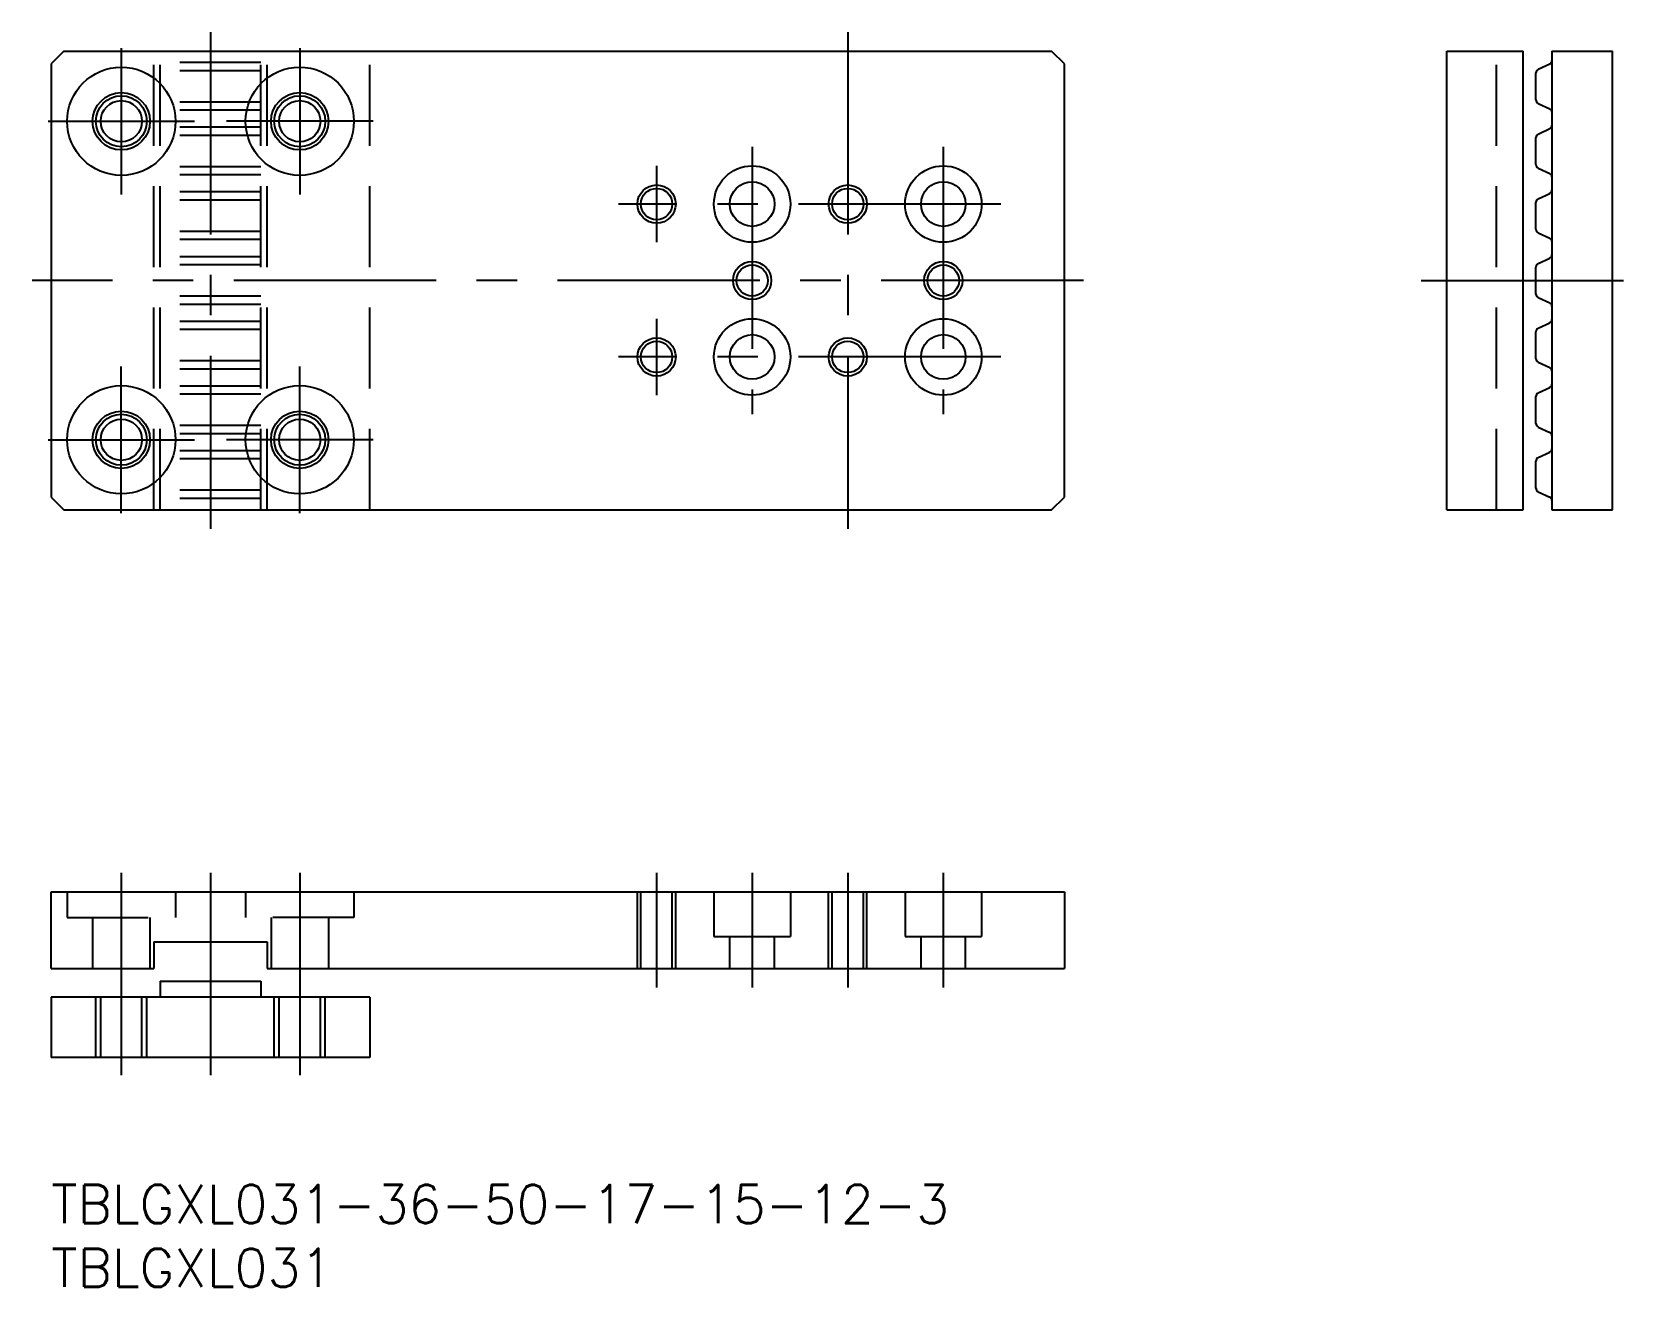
# Model space of a CAD drawing. Extents: x -1 to 124, y -8 to 90.
import ezdxf

# ---------------------------------------------------------------- set-up
doc = ezdxf.new("R2010")
doc.units = 0
doc.header["$LTSCALE"] = 0.5
doc.linetypes.add('CENTER', pattern=[50.8, 31.75, -6.35, 6.35, -6.35])
doc.linetypes.add('DASHED', pattern=[19.05, 12.7, -6.35])
for name, color, linetype in [('MSM_CENTER', 1, 'CENTER'), ('MSM_CONTINUOUS', 7, 'CONTINUOUS'), ('MSM_DASHED', 4, 'DASHED'), ('MSM_NARROW', 5, 'CONTINUOUS'), ('MSM_PART_NUMBER', 7, 'CONTINUOUS')]:
    doc.layers.add(name, color=color, linetype=linetype)
doc.styles.get("Standard").update_dxf_attribs({"font": 'txt.shx', "height": 2, "bigfont": 'bigfont.shx'})

# ---------------------------------------------------------------- blocks, each defined once
blk = doc.blocks.new('*U56')
at = {"layer": 'MSM_PART_NUMBER'}
blk.add_text('TBLGXL031-36-50-17-15-12-3', height=3, dxfattribs=at).set_placement((0, -3))
blk = doc.blocks.new('*U57')
at = {"layer": 'MSM_PART_NUMBER'}
blk.add_text('TBLGXL031', height=3, dxfattribs=at).set_placement((0, -8))

msp = doc.modelspace()

# ---------------------------------------------------------------- linework, layer by layer
at = {"layer": 'MSM_CENTER'}
for p, q in [((12.5, 90.5), (12.5, 51.5)), ((62.5, 90.5), (62.5, 51.5)), ((5.5, 89.25), (5.5, 77.75)), ((19.5, 89.25), (19.5, 77.75)), ((-0.25, 83.5), (11.25, 83.5)), ((25.25, 83.5), (13.75, 83.5)), ((55, 81.5), (55, 60.5)), ((70, 81.5), (70, 60.5)), ((47.5, 80), (47.5, 74)), ((74.5, 77), (44.5, 77)), ((81, 71), (-1.5, 71)), ((107.5, 71), (124.5, 71)), ((47.5, 68), (47.5, 62)), ((74.5, 65), (44.5, 65)), ((5.5, 52.75), (5.5, 64.25)), ((19.5, 52.75), (19.5, 64.25)), ((-0.25, 58.5), (11.25, 58.5)), ((25.25, 58.5), (13.75, 58.5)), ((5.5, 24.5), (5.5, 8.5)), ((12.5, 24.5), (12.5, 8.5)), ((19.5, 24.5), (19.5, 8.5)), ((47.5, 24.5), (47.5, 15.5)), ((55, 24.5), (55, 15.5)), ((62.5, 24.5), (62.5, 15.5)), ((70, 24.5), (70, 15.5))]:
    msp.add_line(p, q, dxfattribs=at)
at = {"layer": 'MSM_CONTINUOUS'}
for p, q in [((1, 89), (0, 88)), ((1, 89), (78.5, 89)), ((79.5, 88), (78.5, 89)), ((109.5, 53), (109.5, 89)), ((109.5, 89), (115.5, 89)), ((115.5, 53), (115.5, 89)), ((117.75, 89), (122.5, 89)), ((117.75, 89), (117.75, 53)), ((122.5, 53), (122.5, 89)), ((0, 88), (0, 54)), ((79.5, 54), (79.5, 88)), ((116.5, 85.18), (116.5, 87.3)), ((116.67, 87.58), (117.58, 88)), ((116.67, 84.9), (117.58, 84.48)), ((116.5, 80.1), (116.5, 82.22)), ((116.67, 82.5), (117.58, 82.92)), ((116.67, 79.82), (117.58, 79.4)), ((116.5, 75.02), (116.5, 77.14)), ((116.67, 77.42), (117.58, 77.84)), ((116.67, 74.74), (117.58, 74.32)), ((116.5, 69.94), (116.5, 72.06)), ((116.67, 72.34), (117.58, 72.76)), ((116.67, 69.66), (117.58, 69.24)), ((116.5, 64.86), (116.5, 66.98)), ((116.67, 67.26), (117.58, 67.68)), ((116.67, 64.58), (117.58, 64.16)), ((116.5, 59.78), (116.5, 61.9)), ((116.67, 62.18), (117.58, 62.6)), ((116.67, 59.5), (117.58, 59.08)), ((116.5, 54.7), (116.5, 56.82)), ((116.67, 57.1), (117.58, 57.52)), ((116.67, 54.42), (117.58, 54)), ((0, 54), (1, 53)), ((1, 53), (78.5, 53)), ((78.5, 53), (79.5, 54)), ((109.5, 53), (115.5, 53)), ((117.75, 53), (122.5, 53)), ((0, 17), (0, 23)), ((0, 23), (79.5, 23)), ((79.5, 23), (79.5, 17)), ((8.05, 19.1), (8.05, 17)), ((8.05, 19.1), (16.95, 19.1)), ((16.95, 19.1), (16.95, 17)), ((0, 17), (8.05, 17)), ((16.95, 17), (79.5, 17)), ((8.55, 16), (16.45, 16)), ((8.55, 16), (8.55, 14.75)), ((16.45, 16), (16.45, 14.75)), ((25, 14.75), (0, 14.75)), ((0, 14.75), (0, 10)), ((25, 14.75), (25, 10)), ((25, 10), (0, 10))]:
    msp.add_line(p, q, dxfattribs=at)
for centre, radius in [((5.5, 83.5), 4.25), ((19.5, 83.5), 4.25), ((5.5, 83.5), 2.25), ((19.5, 83.5), 2.25), ((5.5, 83.5), 1.62), ((19.5, 83.5), 1.62), ((55, 77), 3), ((70, 77), 3), ((47.5, 77), 1.23), ((55, 77), 1.75), ((62.5, 77), 1.23), ((70, 77), 1.75), ((55, 71), 1.23), ((70, 71), 1.23), ((55, 65), 3), ((70, 65), 3), ((47.5, 65), 1.23), ((55, 65), 1.75), ((62.5, 65), 1.23), ((70, 65), 1.75), ((5.5, 58.5), 4.25), ((19.5, 58.5), 4.25), ((5.5, 58.5), 2.25), ((19.5, 58.5), 2.25), ((5.5, 58.5), 1.62), ((19.5, 58.5), 1.62)]:
    msp.add_circle(centre, radius, dxfattribs=at)
for centre, start, end in [((117.45, 88.27), 295, 0), ((116.8, 87.3), 115, 180), ((116.8, 85.18), 180, 245), ((117.45, 84.21), 0, 65), ((117.45, 83.19), 295, 0), ((116.8, 82.22), 115, 180), ((116.8, 80.1), 180, 245), ((117.45, 79.13), 0, 65), ((116.8, 77.14), 115, 180), ((117.45, 78.11), 295, 0), ((116.8, 75.02), 180, 245), ((117.45, 74.05), 0, 65), ((116.8, 72.06), 115, 180), ((117.45, 73.03), 295, 0), ((116.8, 69.94), 180, 245), ((117.45, 68.97), 0, 65), ((116.8, 66.98), 115, 180), ((117.45, 67.95), 295, 0), ((116.8, 64.86), 180, 245), ((117.45, 63.89), 0, 65), ((116.8, 61.9), 115, 180), ((117.45, 62.87), 295, 0), ((116.8, 59.78), 180, 245), ((117.45, 58.81), 0, 65), ((116.8, 56.82), 115, 180), ((117.45, 57.79), 295, 0), ((116.8, 54.7), 180, 245), ((117.45, 53.73), 0, 65)]:
    msp.add_arc(centre, 0.3, start, end, dxfattribs=at)
at = {"layer": 'MSM_DASHED'}
for p, q in [((8.05, 53), (8.05, 89)), ((8.55, 53), (8.55, 89)), ((16.45, 53), (16.45, 89)), ((16.95, 53), (16.95, 89)), ((25, 53), (25, 89)), ((113.4, 53), (113.4, 89)), ((16.45, 88.11), (8.55, 88.11)), ((16.45, 87.47), (8.55, 87.47)), ((16.45, 85.01), (8.55, 85.01)), ((16.45, 84.37), (8.55, 84.37)), ((16.45, 83.03), (8.55, 83.03)), ((16.45, 82.39), (8.55, 82.39)), ((16.45, 79.93), (8.55, 79.93)), ((16.45, 79.29), (8.55, 79.29)), ((16.45, 77.95), (8.55, 77.95)), ((16.45, 77.31), (8.55, 77.31)), ((16.45, 74.85), (8.55, 74.85)), ((16.45, 74.21), (8.55, 74.21)), ((16.45, 72.87), (8.55, 72.87)), ((16.45, 72.23), (8.55, 72.23)), ((16.45, 69.77), (8.55, 69.77)), ((16.45, 69.13), (8.55, 69.13)), ((16.45, 67.79), (8.55, 67.79)), ((16.45, 67.15), (8.55, 67.15)), ((16.45, 64.69), (8.55, 64.69)), ((16.45, 64.05), (8.55, 64.05)), ((16.45, 62.71), (8.55, 62.71)), ((16.45, 62.07), (8.55, 62.07)), ((16.45, 59.61), (8.55, 59.61)), ((16.45, 58.97), (8.55, 58.97)), ((16.45, 57.63), (8.55, 57.63)), ((16.45, 56.99), (8.55, 56.99)), ((16.45, 54.53), (8.55, 54.53)), ((16.45, 53.89), (8.55, 53.89)), ((1.25, 23), (1.25, 21)), ((9.75, 23), (9.75, 21)), ((15.25, 23), (15.25, 21)), ((23.75, 23), (23.75, 21)), ((46, 17), (46, 23)), ((46.27, 17), (46.27, 23)), ((48.73, 17), (48.73, 23)), ((49, 17), (49, 23)), ((52, 23), (52, 19.5)), ((58, 23), (58, 19.5)), ((61, 17), (61, 23)), ((61.27, 17), (61.27, 23)), ((63.73, 17), (63.73, 23)), ((64, 17), (64, 23)), ((67, 23), (67, 19.5)), ((73, 23), (73, 19.5)), ((1.25, 21), (9.75, 21)), ((3.25, 21), (3.25, 17)), ((7.75, 21), (7.75, 17)), ((23.75, 21), (15.25, 21)), ((17.25, 21), (17.25, 17)), ((21.75, 21), (21.75, 17)), ((52, 19.5), (58, 19.5)), ((53.25, 17), (53.25, 19.5)), ((56.75, 17), (56.75, 19.5)), ((67, 19.5), (73, 19.5)), ((68.25, 17), (68.25, 19.5)), ((71.75, 17), (71.75, 19.5)), ((3.5, 10), (3.5, 14.75)), ((3.88, 10), (3.88, 14.75)), ((7.12, 10), (7.12, 14.75)), ((7.5, 10), (7.5, 14.75)), ((17.5, 10), (17.5, 14.75)), ((17.88, 10), (17.88, 14.75)), ((21.12, 10), (21.12, 14.75)), ((21.5, 10), (21.5, 14.75))]:
    msp.add_line(p, q, dxfattribs=at)
at = {"layer": 'MSM_NARROW'}
for centre, radius in [((5.5, 83.5), 2), ((19.5, 83.5), 2), ((47.5, 77), 1.5), ((62.5, 77), 1.5), ((55, 71), 1.5), ((70, 71), 1.5), ((47.5, 65), 1.5), ((62.5, 65), 1.5), ((5.5, 58.5), 2), ((19.5, 58.5), 2)]:
    msp.add_circle(centre, radius, dxfattribs=at)

# ---------------------------------------------------------------- block references
at = {"layer": 'MSM_CONTINUOUS'}
for name in ['*U56', '*U57']:
    msp.add_blockref(name, (0, 0), dxfattribs=at)

doc.saveas('drawing.dxf')
